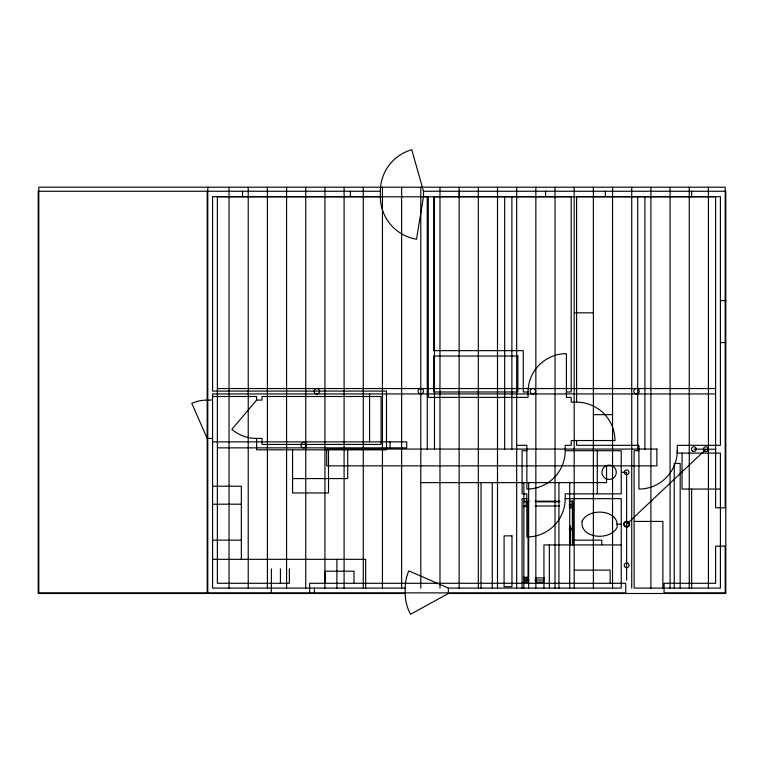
<?xml version="1.0" encoding="UTF-8"?>
<svg xmlns="http://www.w3.org/2000/svg" width="764" height="764" viewBox="0 0 764 764"><rect width="100%" height="100%" fill="white"/><g stroke="black" fill="none" stroke-linecap="round" stroke-linejoin="round"><path stroke-width="1.15" d="M423.495 196.654L416.523 239.227A43.147 43.147 0 0 1 380.348 196.654L380.348 191.258A43.147 43.147 0 0 1 411.777 149.734L423.495 191.258L423.495 196.654L428.289 196.654L428.289 397.385L528.058 397.385L528.058 391.989A38.353 38.353 0 0 1 566.41 353.646L566.41 397.385L571.205 397.385L571.205 402.179L576.591 402.179A38.353 38.353 0 0 1 614.944 440.532L571.205 440.532L571.205 445.326L565.207 445.326L565.207 450.712A38.353 38.353 0 0 1 526.864 489.065L526.864 445.326L516.674 445.326M256.608 400.088L231.855 429.378A38.353 38.353 0 0 0 256.608 438.431L262.004 438.431L262.004 444.428L381.102 444.428L381.102 396.487L262.004 396.487L262.004 400.088L256.608 400.088L256.608 396.487L212.573 396.487M626.633 524.199L706.022 449.222L715.916 449.222M423.495 191.258L725.8 191.258L725.8 593.485L448.363 593.485L410.554 614.266A43.147 43.147 0 0 1 405.216 593.485L405.216 588.089A43.147 43.147 0 0 1 408.797 570.88L448.363 588.089L621.237 588.089L621.237 498.653L565.207 498.653A38.353 38.353 0 0 1 526.864 537.006L526.864 493.859L522.07 493.859L522.07 450.712L526.864 450.712M380.348 191.258L38.2 191.258L38.2 593.485L405.216 593.485M380.348 196.654L212.573 196.654L212.573 391.092L386.498 391.092L386.498 449.815L256.608 449.824L256.608 438.431M720.404 300.615L725.8 300.615M574.194 312.829L593.37 312.829M720.404 342.558L725.8 342.558M217.368 388.551L715.61 388.551M528.058 391.989L523.264 391.989L523.264 350.647L433.685 350.647L433.685 196.654L571.205 196.654L571.205 391.989L566.41 391.989M715.61 393.938L212.573 393.938L212.573 588.089L405.216 588.089M212.573 400.088L207.178 400.088A38.353 38.353 0 0 0 191.793 403.306L207.178 438.431L212.573 438.431M593.37 414.661L612.547 414.661M212.573 441.878L406.715 441.878L406.715 447.866L217.368 447.866M565.207 450.712L621.237 450.712L621.237 493.859L565.207 493.859L565.207 498.653M638.914 450.712L634.12 450.712L634.12 588.089L720.404 588.089L720.404 453.109L677.267 453.109L677.267 445.326L720.404 445.326L720.404 196.654L576.591 196.654L576.591 402.179M621.839 472.286L626.633 472.286L626.633 580M292.564 478.589L347.696 478.579L347.696 449.824M420.802 482.628L606.559 482.628L606.559 465.849M212.573 486.219L241.338 486.219L241.338 559.324M720.404 489.065L682.061 489.065L682.061 453.109M526.864 498.653L522.07 498.653L522.07 588.089M524.285 501.203L529.041 501.203M534.981 501.203L559.926 501.203M569.438 501.203L573 501.203M523.894 501.805L528.058 501.805L528.058 582.092L523.894 582.092M535.755 501.805L559.334 501.805M569.256 501.805L572.398 501.805L572.398 544.799M212.573 504.192L241.338 504.192M569.256 504.192L572.398 504.192M523.894 505.997L528.058 505.997M535.211 505.997L559.477 505.997M569.256 505.997L572.398 505.997M523.302 506.589L528.058 506.589M569.256 507.793L572.398 507.793M634.12 521.42L662.885 521.42L662.885 588.089M616.443 524.199L620.97 524.199M569.256 528.163L572.398 528.163M569.256 529.968L572.398 529.968M212.573 540.148L241.338 540.148M573 540.148L601.765 540.148L601.765 544.713M621.237 544.942L543.939 544.942L543.939 588.089M212.573 559.324L365.669 559.324L365.669 588.089M574.194 570.106L610.149 570.106L610.149 583.295M523.33 577.298L528.058 577.298M523.884 577.899L528.058 577.899M535.211 577.899L544.455 577.899M524.161 580L528.889 580M534.79 580L544.245 580M535.755 582.092L544.006 582.092M693.855 449.137L706.022 449.222M708.419 187.209L708.419 588.089M691.649 191.258L691.649 196.654M691.649 489.065L691.649 588.089M689.252 187.209L689.252 588.089M680.18 588.089L680.18 463.452L674.23 463.452L674.23 588.089M670.076 187.209L670.076 588.089M650.899 187.209L650.899 588.089M644.902 196.797L644.902 449.07M637.711 196.797L637.711 449.07M631.723 187.209L631.723 588.089M612.547 187.209L612.547 588.089M605.355 191.258L605.355 196.654M597.267 450.712L597.267 493.859M593.37 187.209L593.37 588.089M576.591 440.532L576.591 445.326L638.914 445.326L638.914 489.065A38.353 38.353 0 0 0 677.267 450.712M574.194 187.209L574.194 588.089M573 500.601L573 544.713M570.24 525.766L570.24 544.866M569.715 482.628L569.715 588.089M558.933 482.628L558.933 588.089M555.027 187.209L555.027 588.089M549.335 544.942L549.335 588.089M545.582 191.258L545.582 196.654M535.851 187.209L535.851 588.089M528.659 482.628L528.659 588.089M526.262 501.805L526.262 505.997M526.262 577.899L526.262 582.092M523.865 482.628L523.865 588.089M516.674 187.209L516.674 588.089M511.88 196.797L511.88 449.07M504.689 196.797L504.689 449.07M497.498 187.209L497.498 588.089M492.264 482.628L492.264 588.089M481.024 482.628L481.024 588.089M478.321 187.209L478.321 588.089M459.298 191.258L459.298 196.654M459.145 187.209L459.145 588.089M448.363 588.089L448.363 593.485M439.978 187.209L439.978 588.089M434.468 196.797L434.468 449.07M427.277 196.797L427.277 449.07M420.802 187.209L420.802 588.089M401.625 187.209L401.625 588.089M390.06 441.878L390.06 447.866M382.449 187.209L382.449 588.089M369.566 393.938L369.566 441.878M363.272 187.209L363.272 588.089M353.99 583.295L353.99 571.205L325.225 571.205L325.225 583.295M350.389 191.258L350.389 196.654M344.096 187.209L344.096 588.089M336.905 559.324L336.905 588.089M328.52 449.824L328.52 492.961L292.564 492.961L292.564 449.824M324.929 187.209L324.929 588.089M314.434 588.089L314.434 593.485M309.649 592.883L309.649 583.295L625.735 583.295L625.735 592.883L38.802 592.883L38.802 187.209L725.198 187.209L725.198 507.793L715.61 507.793L715.61 196.797L217.368 196.797L217.368 583.295L289.365 583.295L289.365 568.913M305.753 187.209L305.753 588.089M286.576 187.209L286.576 588.089M280.436 568.913L280.436 583.295M271.392 568.913L271.296 593.485M267.4 187.209L267.4 588.089M248.224 187.209L248.224 588.089M242.532 191.258L242.532 196.654M229.047 187.209L229.047 588.089M207.779 187.209L207.779 592.883M207.178 191.258L207.178 593.485M582.12 521.096C579.551 538.83 610.426 541.198 617.121 527.303C619.69 509.569 588.805 507.191 582.12 521.096M420.802 388.475L420.095 388.57A2.731 2.731 0 0 0 418.557 392.772A2.731 2.731 0 0 0 423.036 392.772A2.731 2.731 0 0 0 421.508 388.57L420.802 388.475M532.852 388.475L532.145 388.57A2.731 2.731 0 0 0 530.617 392.772A2.731 2.731 0 0 0 535.096 392.772A2.731 2.731 0 0 0 533.558 388.57L532.852 388.475M636.517 388.475L635.81 388.57A2.731 2.731 0 0 0 634.282 392.772A2.731 2.731 0 0 0 638.752 392.772A2.731 2.731 0 0 0 637.224 388.57L636.517 388.475M517.868 356.043L433.685 356.043L433.685 391.989L517.868 391.989L517.868 356.043M656.887 449.07L326.715 449.07L326.715 465.849L656.887 465.849L656.887 449.07M511.976 535.86L504.087 535.86L504.087 586.676L511.976 586.676L511.976 535.86M725.198 546.145L715.61 546.145L715.61 583.295L664.078 583.295L664.078 592.883L725.198 592.883L725.198 546.145M625.429 474.368A2.397 2.397 0 0 0 629.03 472.286A2.397 2.397 0 0 0 625.429 470.213A2.397 2.397 0 0 0 625.429 474.368M625.429 526.272A2.397 2.397 0 0 0 629.03 524.199A2.397 2.397 0 0 0 625.429 522.118A2.397 2.397 0 0 0 625.429 526.272M625.429 567.394A2.397 2.397 0 0 0 629.03 565.312A2.397 2.397 0 0 0 625.429 563.24A2.397 2.397 0 0 0 625.429 567.394M704.675 451.218A2.397 2.397 0 0 0 708.276 449.137A2.397 2.397 0 0 0 704.675 447.064A2.397 2.397 0 0 0 704.675 451.218M692.652 451.218A2.397 2.397 0 0 0 696.252 449.137A2.397 2.397 0 0 0 692.652 447.064A2.397 2.397 0 0 0 692.652 451.218M605.518 478.512A7.191 7.191 0 0 0 616.309 472.286A7.191 7.191 0 0 0 605.518 466.059A7.191 7.191 0 0 0 605.518 478.512M624.513 526.31A2.999 2.999 0 0 0 629.526 524.973A2.999 2.999 0 0 0 625.85 521.306A2.999 2.999 0 0 0 624.513 526.31M302.305 447.513A2.693 2.693 0 0 0 306.345 445.173A2.693 2.693 0 0 0 302.305 442.843A2.693 2.693 0 0 0 302.305 447.513M315.484 393.584A2.693 2.693 0 0 0 319.533 391.244A2.693 2.693 0 0 0 315.484 388.914A2.693 2.693 0 0 0 315.484 393.584"/></g></svg>
